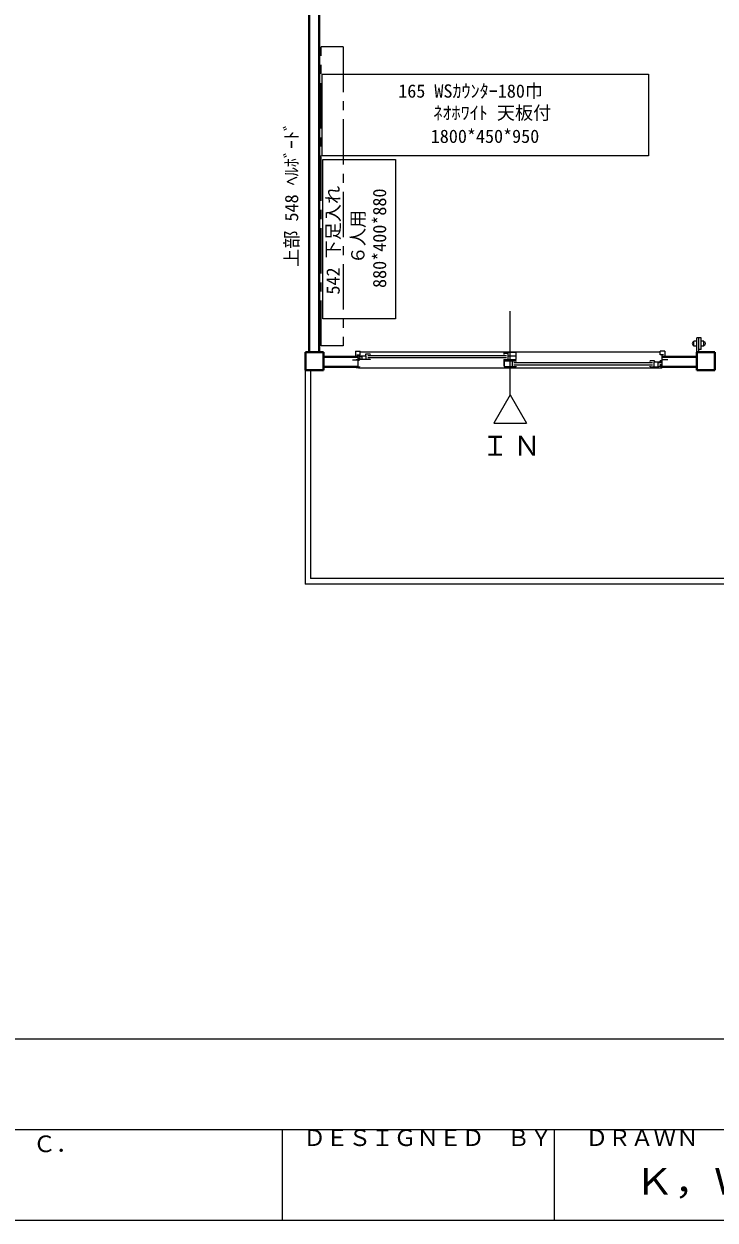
# Model space of a CAD drawing. Units: millimetres, scale not verified. Extents: x -9777 to 9888, y -7062 to 6920.
# Drawn here: x -32 to 3781, y -7062 to -463 of the extents above; entities that cross this region are included whole.
import ezdxf
from ezdxf.enums import TextEntityAlignment as Align

# ---------------------------------------------------------------- set-up
doc = ezdxf.new("R2010")
doc.units = ezdxf.units.MM
doc.header["$LTSCALE"] = 50
doc.linetypes.add('CHAIN1', pattern=[8, 5, -1, 1, -1])
for name, color, linetype, lineweight in [('0-0', 7, 'Continuous', 25), ('0-1', 7, 'Continuous', 25), ('0-2', 7, 'Continuous', 25), ('0-A', 7, 'Continuous', 18)]:
    doc.layers.add(name, color=color, linetype=linetype, lineweight=lineweight)
doc.styles.add('ＭＳ ゴシック', font='')
doc.styles.get('ＭＳ ゴシック').set_extended_font_data('MS Gothic')

msp = doc.modelspace()

# ---------------------------------------------------------------- linework, layer by layer
at = {"layer": '0-0'}
for p, q in [((-9777.2, -6062.09), (9887.58, -6062.09)), ((-5692.41, -6562.09), (8959.96, -6562.09)), ((1392.39, -6562.4), (1392.39, -7062.09)), ((2892.39, -6562.4), (2892.39, -7062.09)), ((-9777.2, -7062.09), (9884.96, -7062.09))]:
    msp.add_line(p, q, dxfattribs=at)
at = {"layer": '0-1', "color": 2, "lineweight": 40}
for p, q in [((1541.4, -216.21), (1541.4, -2274.21)), ((1596.4, -216.21), (1596.4, -2274.21)), ((1521.4, -2274.21), (1521.4, -2374.21)), ((1621.4, -2274.21), (1521.4, -2274.21)), ((1621.4, -2374.21), (1621.4, -2274.21)), ((1621.4, -2299.21), (1811.4, -2299.21)), ((3489.4, -2299.21), (3679.4, -2299.21)), ((3679.4, -2274.21), (3779.4, -2274.21)), ((3679.4, -2374.21), (3679.4, -2274.21)), ((3779.4, -2274.21), (3779.4, -2374.21)), ((1521.4, -2374.21), (1621.4, -2374.21)), ((1621.4, -2354.21), (1811.4, -2354.21)), ((3489.4, -2354.21), (3679.4, -2354.21)), ((3779.4, -2374.21), (3679.4, -2374.21))]:
    msp.add_line(p, q, dxfattribs=at)
at = {"layer": '0-1'}
for p, q in [((2650.4, -2508.63), (2650.4, -2048.62)), ((3679.4, -2212.71), (3664.4, -2212.71)), ((3664.4, -2240.71), (3664.4, -2212.71)), ((3679.4, -2240.71), (3664.4, -2240.71)), ((3679.4, -2274.21), (3679.4, -2194.21)), ((3703.4, -2194.21), (3679.4, -2194.21)), ((3691.4, -2274.21), (3691.4, -2194.21)), ((3703.4, -2259.21), (3703.4, -2194.21)), ((3718.4, -2212.71), (3703.4, -2212.71)), ((3718.4, -2240.71), (3703.4, -2240.71)), ((3718.4, -2240.71), (3718.4, -2212.71)), ((1797.4, -2269.21), (1797.4, -2299.21)), ((1797.4, -2269.21), (1822.4, -2269.21)), ((1805.4, -2288.96), (1822.4, -2288.96)), ((1811.4, -2358.96), (1811.4, -2288.96)), ((1819.4, -2307.71), (1811.4, -2307.71)), ((1817.4, -2297.91), (1817.4, -2293.71)), ((1817.4, -2293.71), (1855.85, -2293.71)), ((1817.4, -2297.91), (1834.65, -2297.91)), ((1819.4, -2307.71), (1824.4, -2307.21)), ((1822.4, -2273.96), (1822.4, -2269.21)), ((1822.4, -2288.96), (1822.4, -2273.96)), ((3478.4, -2273.96), (1822.4, -2273.96)), ((1834.65, -2315.21), (1834.65, -2293.71)), ((1854.9, -2293.71), (1854.9, -2283.71)), ((1854.9, -2283.71), (1877.4, -2283.71)), ((1855.85, -2315.21), (1855.85, -2293.71)), ((2629.9, -2294.21), (1865.4, -2294.21)), ((2629.9, -2306.21), (1865.4, -2306.21)), ((1877.4, -2286.91), (1877.4, -2283.71)), ((1877.4, -2285.81), (1877.4, -2287.21)), ((2617.9, -2280.01), (2638.9, -2280.01)), ((2638.9, -2315.21), (2638.9, -2280.01)), ((2682.9, -2295.46), (2638.9, -2295.46)), ((2682.9, -2315.21), (2682.9, -2273.71)), ((3478.4, -2273.96), (3478.4, -2269.21)), ((3503.4, -2269.21), (3478.4, -2269.21)), ((3478.4, -2288.96), (3478.4, -2273.96)), ((3495.4, -2288.96), (3478.4, -2288.96)), ((3489.4, -2358.96), (3489.4, -2288.96)), ((3503.4, -2269.21), (3503.4, -2299.21)), ((3703.4, -2259.21), (3691.4, -2259.21)), ((1780.4, -2315.96), (1811.4, -2315.96)), ((1800.1, -2358.96), (1811.4, -2358.96)), ((1805.4, -2315.96), (1805.4, -2312.96)), ((1811.4, -2319.11), (1819.4, -2319.11)), ((1811.4, -2354.71), (1821.4, -2354.71)), ((1814.9, -2361.96), (1811.4, -2358.46)), ((3485.9, -2361.96), (1814.9, -2361.96)), ((1819.4, -2312.21), (1821.4, -2312.21)), ((1821.4, -2315.21), (1821.4, -2312.21)), ((1821.4, -2354.71), (1821.4, -2353.21)), ((2617.9, -2315.21), (2617.9, -2313.21)), ((2617.9, -2315.21), (2682.9, -2315.21)), ((2630.9, -2317.21), (2617.9, -2317.21)), ((2617.9, -2317.21), (2617.9, -2354.21)), ((2617.9, -2348.91), (2617.9, -2317.71)), ((2617.9, -2322.71), (2682.9, -2322.71)), ((2682.9, -2354.21), (2617.9, -2354.21)), ((2625.9, -2320.81), (2634.2, -2320.81)), ((2634.2, -2315.21), (2634.2, -2320.81)), ((2661.1, -2322.71), (2661.1, -2354.21)), ((3435.4, -2333.21), (2670.9, -2333.21)), ((3435.4, -2345.21), (2670.9, -2345.21)), ((2682.9, -2325.91), (2682.9, -2322.71)), ((2682.9, -2324.81), (2682.9, -2326.21)), ((2682.9, -2354.21), (2682.9, -2352.21)), ((3445.9, -2322.71), (3423.4, -2322.71)), ((3423.4, -2325.91), (3423.4, -2322.71)), ((3423.4, -2324.81), (3423.4, -2326.21)), ((3423.4, -2354.21), (3423.4, -2352.21)), ((3423.4, -2354.21), (3468.41, -2354.21)), ((3444.95, -2354.21), (3444.95, -2328.71)), ((3483.4, -2328.71), (3444.95, -2328.71)), ((3445.9, -2328.21), (3445.9, -2322.71)), ((3445.9, -2323.71), (3445.9, -2328.71)), ((3468.4, -2328.71), (3445.9, -2328.71)), ((3466.7, -2354.21), (3466.7, -2328.71)), ((3483.4, -2332.91), (3466.7, -2332.91)), ((3479.34, -2350.21), (3468.41, -2354.21)), ((3476.4, -2342.21), (3481.39, -2342.71)), ((3476.9, -2325.21), (3476.9, -2321.21)), ((3489.4, -2321.21), (3476.9, -2321.21)), ((3489.4, -2325.21), (3476.9, -2325.21)), ((3479.34, -2350.21), (3486.4, -2350.21)), ((3479.4, -2350.21), (3479.4, -2347.21)), ((3481.4, -2347.21), (3479.4, -2347.21)), ((3479.4, -2354.71), (3479.4, -2353.21)), ((3489.4, -2354.71), (3479.4, -2354.71)), ((3481.42, -2342.71), (3489.4, -2342.71)), ((3483.4, -2332.91), (3483.4, -2328.71)), ((3485.9, -2361.96), (3489.4, -2358.46)), ((3520.4, -2315.96), (3489.4, -2315.96)), ((3500.7, -2358.96), (3489.4, -2358.96)), ((3495.4, -2315.96), (3495.4, -2312.96)), ((2650.4, -2508.63), (2559.85, -2665.47)), ((2650.4, -2508.63), (2740.95, -2665.47)), ((2559.85, -2665.47), (2740.95, -2665.47))]:
    msp.add_line(p, q, dxfattribs=at)
at = {"layer": '0-1', "color": 4, "lineweight": 18}
for p, q in [((1518.9, -2374.21), (1518.9, -3554.21)), ((1548.9, -2374.21), (1548.9, -3522.21)), ((6396.9, -3554.21), (1518.9, -3554.21)), ((6396.9, -3522.21), (1548.9, -3522.21))]:
    msp.add_line(p, q, dxfattribs=at)
at = {"layer": '0-1'}
for points in [[(2617.9, -2287.21), (2617.9, -2273.71), (2682.9, -2273.71)], [(1814.4, -2315.21), (1814.4, -2312.21), (1816.4, -2312.21)], [(1877.4, -2313.21), (1877.4, -2315.21), (1814.4, -2315.21)], [(3486.4, -2350.21), (3486.4, -2347.21), (3484.4, -2347.21)]]:
    msp.add_lwpolyline(points, dxfattribs=at)
for centre, radius, start, end in [((3664.4, -2226.71), 10, 90, 270), ((3718.4, -2226.71), 10, 270, 90), ((3481.42, -2342.41), 0.3, 264.2894, 270)]:
    msp.add_arc(centre, radius, start, end, dxfattribs=at)
at = {"layer": '0-2', "color": 4, "linetype": 'CHAIN1', "lineweight": 18}
for q in [(1608.85, -589.53), (1728.85, -2239.53)]:
    msp.add_line((1728.85, -589.53), q, dxfattribs=at)
msp.add_lwpolyline([(1728.85, -2239.53), (1608.85, -2239.53), (1608.85, -589.53)], dxfattribs=at)
at = {"layer": '0-2'}
for points in [[(1613.53, -1191), (1613.53, -741), (3413.53, -741), (3413.53, -1191)], [(2017.58, -2090.58), (1617.58, -2090.58), (1617.58, -1210.58), (2017.58, -1210.58)]]:
    msp.add_lwpolyline(points, close=True, dxfattribs=at)

# ---------------------------------------------------------------- texts
at = {"layer": '0-0', "color": 4, "style": 'ＭＳ ゴシック'}
for s, p in [('Ｃ．', (19.05, -6714.88)), ('ＤＥＳＩＧＮＥＤ\u3000ＢＹ', (1508.45, -6681.03)), ('ＤＲＡＷＮ\u3000ＢＹ', (3065.56, -6681.03))]:
    msp.add_text(s, height=91.64, dxfattribs=at).set_placement(p, align=Align.BOTTOM_LEFT)
at = {"layer": '0-1', "insert": (2492.78, -2845.79), "char_height": 110, "attachment_point": 7, "style": 'ＭＳ ゴシック'}
msp.add_mtext('\\T1.17;ＩＮ', dxfattribs=at)
at = {"layer": '0-2', "color": 4, "style": 'ＭＳ ゴシック'}
for s, p in [('165 WSｶｳﾝﾀｰ180巾', (2032.92, -892.06)), ('ﾈｵﾎﾜｲﾄ 天板付', (2227.01, -1012.21)), ('1800*450*950', (2212.36, -1141.6))]:
    msp.add_text(s, height=73.31, dxfattribs=at).set_placement(p, align=Align.BOTTOM_LEFT)
for s, p in [('上部 548 ﾍﾙﾎﾞｰﾄﾞ', (1503.22, -1803.2)), ('542 下足入れ', (1732.12, -1956.27)), ('880*400*880', (1988.48, -1919.88)), ('６人用', (1868.85, -1789.18))]:
    msp.add_text(s, height=73.31, rotation=90, dxfattribs=at).set_placement(p, align=Align.BOTTOM_LEFT)
at = {"layer": '0-A', "style": 'ＭＳ ゴシック', "width": 1.1}
msp.add_text('Ｋ，Ｗ', height=146.6, dxfattribs=at).set_placement((3335.06, -6966.65), align=Align.BOTTOM_LEFT)

doc.saveas('drawing.dxf')
